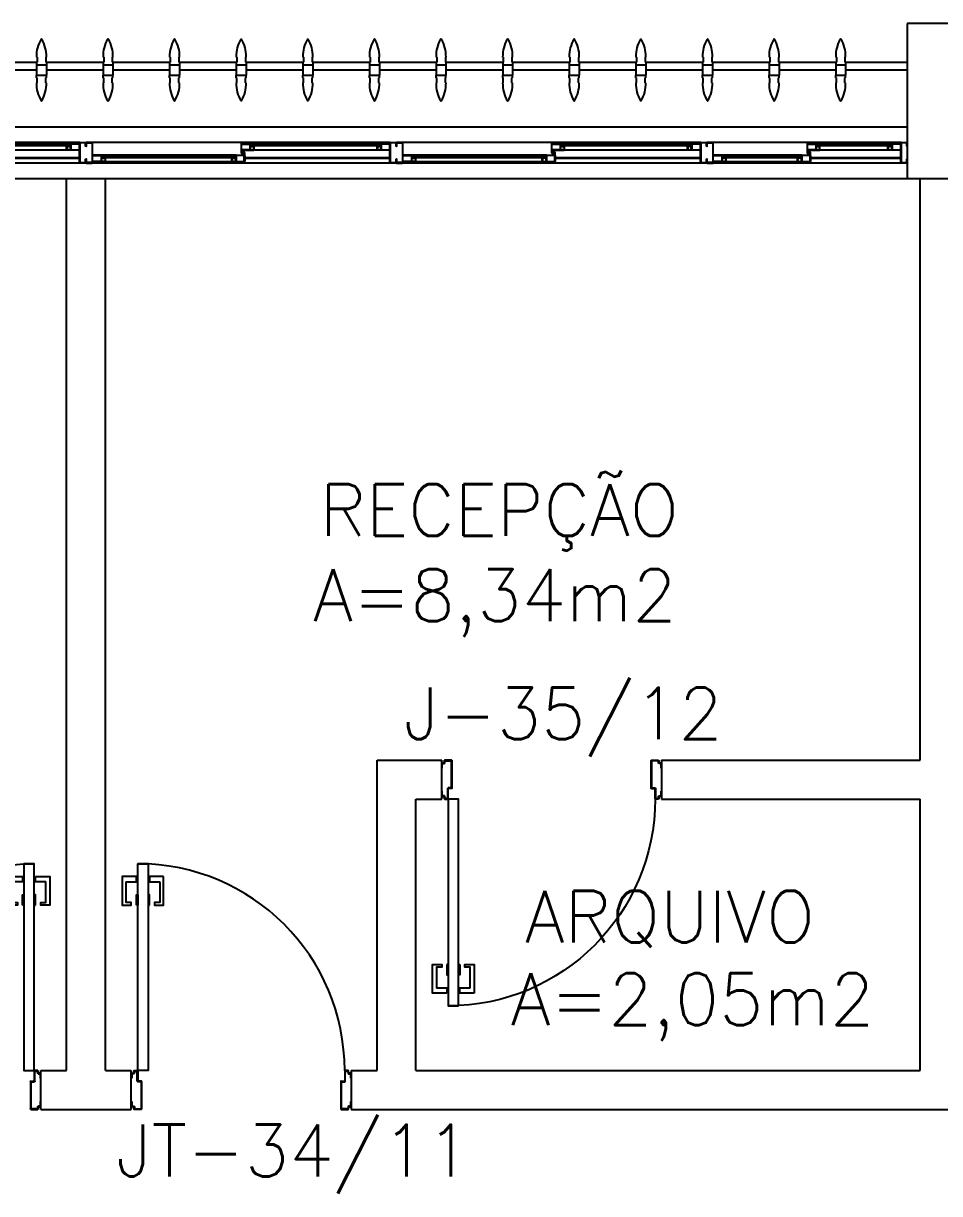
# Model space of a CAD drawing. Header units: millimetres. Extents: x 2128 to 2646, y 1972 to 2207.
# Drawn here: x 2343.194 to 2346.736, y 2139.039 to 2143.565 of the extents above; entities that cross this region are included whole.
import ezdxf

# ---------------------------------------------------------------- set-up
doc = ezdxf.new("R2010")
doc.units = ezdxf.units.MM
for name, color, linetype in [('AR-ALV', 2, 'Continuous'), ('AR-BRISES', 1, 'Continuous'), ('AR-ESQ', 1, 'Continuous'), ('AR-ESTC', 3, 'Continuous'), ('AR-PEITORIL', 1, 'Continuous'), ('AR-PORTA', 1, 'Continuous'), ('AR-TXTCONG', 2, 'Continuous'), ('BR-PAINEL', 1, 'Continuous'), ('BR-SUPORTE', 1, 'Continuous'), ('DT-ESQ-BAGUETE-C', 1, 'Continuous'), ('DT-ESQ-BAGUETE-V', 1, 'Continuous'), ('DT-ESQ-CHAPA DOBRADA-V', 1, 'Continuous'), ('DT-ESQ-PERFIL CADEIRA-C', 2, 'Continuous'), ('DT-ESQ-PERFIL CADEIRA-V', 2, 'Continuous'), ('DT-ESQ-PERFIL U SIMPLES-C', 2, 'Continuous'), ('DT-ESQ-PERFIL U-C', 2, 'Continuous'), ('DT-ESQ-PERFIL U-V', 1, 'Continuous'), ('DT-ESQ-VIDRO-C', 2, 'Continuous'), ('DT-TXTMOD', 1, 'Continuous'), ('ENDEREÇO', 2, 'Continuous'), ('maçaneta', 1, 'Continuous'), ('mov', 1, 'Continuous'), ('PM-PERFIL U-C', 2, 'Continuous'), ('pm1', 2, 'Continuous'), ('TEXTO', 2, 'Continuous'), ('Área', 2, 'Continuous')]:
    doc.layers.add(name, color=color, linetype=linetype)
doc.styles.add('S10', font='simplex.shx', dxfattribs={"height": 0.1})
doc.styles.add('S16', font='simplex.shx', dxfattribs={"width": 1.1, "height": 0.16})
doc.styles.add('UNB-100', font='simplex.shx', dxfattribs={"height": 0.2})
doc.styles.add('UNB1-100', font='simplex.shx', dxfattribs={"height": 0.2})

# ---------------------------------------------------------------- blocks, each defined once
blk = doc.blocks.new('EF40-P')
at = {"layer": 'DT-ESQ-BAGUETE-C', "ltscale": 0.1}
for points in [[(0.4225, -0.08), (0.409, -0.08), (0.409, -0.0785), (0.422, -0.0785, 0.414214), (0.4225, -0.078), (0.4225, -0.067, 0.414214), (0.422, -0.0665), (0.409, -0.0665), (0.409, -0.065), (0.4225, -0.065, -0.414214), (0.424, -0.0665), (0.424, -0.0785, -0.414214)], [(0.7015, -0.08), (0.715, -0.08), (0.715, -0.0785), (0.702, -0.0785, -0.414214), (0.7015, -0.078), (0.7015, -0.067, -0.414214), (0.702, -0.0665), (0.715, -0.0665), (0.715, -0.065), (0.7015, -0.065, 0.414214), (0.7, -0.0665), (0.7, -0.0785, 0.414214)], [(1.41, -0.08), (1.3965, -0.08), (1.3965, -0.0785), (1.4095, -0.0785, 0.414214), (1.41, -0.078), (1.41, -0.067, 0.414214), (1.4095, -0.0665), (1.3965, -0.0665), (1.3965, -0.065), (1.41, -0.065, -0.414214), (1.4115, -0.0665), (1.4115, -0.0785, -0.414214)], [(1.9015, -0.08), (1.915, -0.08), (1.915, -0.0785), (1.902, -0.0785, -0.414214), (1.9015, -0.078), (1.9015, -0.067, -0.414214), (1.902, -0.0665), (1.915, -0.0665), (1.915, -0.065), (1.9015, -0.065, 0.414214), (1.9, -0.0665), (1.9, -0.0785, 0.414214)], [(2.61, -0.08), (2.5965, -0.08), (2.5965, -0.0785), (2.6095, -0.0785, 0.414214), (2.61, -0.078), (2.61, -0.067, 0.414214), (2.6095, -0.0665), (2.5965, -0.0665), (2.5965, -0.065), (2.61, -0.065, -0.414214), (2.6115, -0.0665), (2.6115, -0.0785, -0.414214)], [(3.1015, -0.08), (3.115, -0.08), (3.115, -0.0785), (3.102, -0.0785, -0.414214), (3.1015, -0.078), (3.1015, -0.067, -0.414214), (3.102, -0.0665), (3.115, -0.0665), (3.115, -0.065), (3.1015, -0.065, 0.414214), (3.1, -0.0665), (3.1, -0.0785, 0.414214)], [(0.0735, -0.125), (0.06, -0.125), (0.06, -0.1235), (0.073, -0.1235, 0.414214), (0.0735, -0.123), (0.0735, -0.112, 0.414214), (0.073, -0.1115), (0.06, -0.1115), (0.06, -0.11), (0.0735, -0.11, -0.414214), (0.075, -0.1115), (0.075, -0.1235, -0.414214)], [(0.339, -0.125), (0.3525, -0.125), (0.3525, -0.1235), (0.3395, -0.1235, -0.414214), (0.339, -0.123), (0.339, -0.112, -0.414214), (0.3395, -0.1115), (0.3525, -0.1115), (0.3525, -0.11), (0.339, -0.11, 0.414214), (0.3375, -0.1115), (0.3375, -0.1235, 0.414214)], [(0.8485, -0.125), (0.835, -0.125), (0.835, -0.1235), (0.848, -0.1235, 0.414214), (0.8485, -0.123), (0.8485, -0.112, 0.414214), (0.848, -0.1115), (0.835, -0.1115), (0.835, -0.11), (0.8485, -0.11, -0.414214), (0.85, -0.1115), (0.85, -0.1235, -0.414214)], [(1.3265, -0.125), (1.34, -0.125), (1.34, -0.1235), (1.327, -0.1235, -0.414214), (1.3265, -0.123), (1.3265, -0.112, -0.414214), (1.327, -0.1115), (1.34, -0.1115), (1.34, -0.11), (1.3265, -0.11, 0.414214), (1.325, -0.1115), (1.325, -0.1235, 0.414214)], [(2.0485, -0.125), (2.035, -0.125), (2.035, -0.1235), (2.048, -0.1235, 0.414214), (2.0485, -0.123), (2.0485, -0.112, 0.414214), (2.048, -0.1115), (2.035, -0.1115), (2.035, -0.11), (2.0485, -0.11, -0.414214), (2.05, -0.1115), (2.05, -0.1235, -0.414214)], [(2.5265, -0.125), (2.54, -0.125), (2.54, -0.1235), (2.527, -0.1235, -0.414214), (2.5265, -0.123), (2.5265, -0.112, -0.414214), (2.527, -0.1115), (2.54, -0.1115), (2.54, -0.11), (2.5265, -0.11, 0.414214), (2.525, -0.1115), (2.525, -0.1235, 0.414214)], [(3.2485, -0.125), (3.235, -0.125), (3.235, -0.1235), (3.248, -0.1235, 0.414214), (3.2485, -0.123), (3.2485, -0.112, 0.414214), (3.248, -0.1115), (3.235, -0.1115), (3.235, -0.11), (3.2485, -0.11, -0.414214), (3.25, -0.1115), (3.25, -0.1235, -0.414214)]]:
    blk.add_lwpolyline(points, format="xyb", close=True, dxfattribs=at)
at = {"layer": 'DT-ESQ-BAGUETE-V', "ltscale": 0.1}
for p, q in [((0.4225, -0.065), (0.7015, -0.065)), ((1.41, -0.065), (1.9015, -0.065)), ((2.61, -0.065), (3.1015, -0.065)), ((0.0735, -0.11), (0.339, -0.11)), ((0.8485, -0.11), (1.3265, -0.11)), ((2.0485, -0.11), (2.5265, -0.11)), ((3.2485, -0.11), (3.7265, -0.11))]:
    blk.add_line(p, q, dxfattribs=at)
at = {"layer": 'DT-ESQ-CHAPA DOBRADA-V', "ltscale": 0.1}
for p, q in [((0.025, -0.077), (0.374, -0.077)), ((0.025, -0.08), (0.374, -0.08)), ((0.8, -0.077), (1.3615, -0.077)), ((0.8, -0.08), (1.3615, -0.08)), ((2, -0.077), (2.5615, -0.077)), ((2, -0.08), (2.5615, -0.08)), ((3.2, -0.077), (3.7615, -0.077)), ((3.2, -0.08), (3.7615, -0.08))]:
    blk.add_line(p, q, dxfattribs=at)
at = {"layer": 'DT-ESQ-PERFIL CADEIRA-C', "ltscale": 0.1}
for p, q in [((0.376, -0.0885), (0.4225, -0.0885)), ((0.75, -0.0885), (0.7015, -0.0885)), ((1.3635, -0.0885), (1.41, -0.0885)), ((1.95, -0.0885), (1.9015, -0.0885)), ((2.5635, -0.0885), (2.61, -0.0885)), ((3.15, -0.0885), (3.1015, -0.0885)), ((0.025, -0.1335), (0.0735, -0.1335)), ((0.3855, -0.1335), (0.339, -0.1335)), ((0.8, -0.1335), (0.8485, -0.1335)), ((1.373, -0.1335), (1.3265, -0.1335)), ((2, -0.1335), (2.0485, -0.1335)), ((2.573, -0.1335), (2.5265, -0.1335)), ((3.2, -0.1335), (3.2485, -0.1335))]:
    blk.add_line(p, q, dxfattribs=at)
for points in [[(0.4225, -0.087, -1), (0.4225, -0.09), (0.376, -0.09, -0.414214), (0.374, -0.088), (0.374, -0.067, -0.414214), (0.376, -0.065), (0.4075, -0.065, -0.414214), (0.409, -0.0665), (0.409, -0.087)], [(0.409, -0.0885, -0.198913), (0.4079, -0.0881, -0.198913), (0.4075, -0.087), (0.4075, -0.067, 0.414214), (0.407, -0.0665), (0.376, -0.0665, 0.414214), (0.3755, -0.067), (0.3755, -0.088, 0.414214), (0.376, -0.0885)], [(0.7015, -0.09), (0.75, -0.09), (0.75, -0.0885), (0.715, -0.0885, 0.198912), (0.7161, -0.0881, 0.198913), (0.7165, -0.087), (0.7165, -0.067, -0.414214), (0.717, -0.0665), (0.75, -0.0665), (0.75, -0.065), (0.7165, -0.065, 0.414214), (0.715, -0.0665), (0.715, -0.0785), (0.715, -0.08), (0.715, -0.087), (0.7015, -0.087, 1)], [(1.41, -0.087, -1), (1.41, -0.09), (1.3635, -0.09, -0.414214), (1.3615, -0.088), (1.3615, -0.067, -0.414214), (1.3635, -0.065), (1.395, -0.065, -0.414214), (1.3965, -0.0665), (1.3965, -0.087)], [(1.3965, -0.0885, -0.198913), (1.3954, -0.0881, -0.198913), (1.395, -0.087), (1.395, -0.067, 0.414214), (1.3945, -0.0665), (1.3635, -0.0665, 0.414214), (1.363, -0.067), (1.363, -0.088, 0.414214), (1.3635, -0.0885)], [(1.9015, -0.09), (1.95, -0.09), (1.95, -0.0885), (1.915, -0.0885, 0.198912), (1.9161, -0.0881, 0.198913), (1.9165, -0.087), (1.9165, -0.067, -0.414214), (1.917, -0.0665), (1.95, -0.0665), (1.95, -0.065), (1.9165, -0.065, 0.414214), (1.915, -0.0665), (1.915, -0.0785), (1.915, -0.08), (1.915, -0.087), (1.9015, -0.087, 1)], [(2.61, -0.087, -1), (2.61, -0.09), (2.5635, -0.09, -0.414214), (2.5615, -0.088), (2.5615, -0.067, -0.414214), (2.5635, -0.065), (2.595, -0.065, -0.414214), (2.5965, -0.0665), (2.5965, -0.087)], [(2.5965, -0.0885, -0.198913), (2.5954, -0.0881, -0.198913), (2.595, -0.087), (2.595, -0.067, 0.414214), (2.5945, -0.0665), (2.5635, -0.0665, 0.414214), (2.563, -0.067), (2.563, -0.088, 0.414214), (2.5635, -0.0885)], [(3.1015, -0.09), (3.15, -0.09), (3.15, -0.0885), (3.115, -0.0885, 0.198912), (3.1161, -0.0881, 0.198913), (3.1165, -0.087), (3.1165, -0.067, -0.414214), (3.117, -0.0665), (3.15, -0.0665), (3.15, -0.065), (3.1165, -0.065, 0.414214), (3.115, -0.0665), (3.115, -0.0785), (3.115, -0.08), (3.115, -0.087), (3.1015, -0.087, 1)], [(0.0735, -0.135), (0.025, -0.135), (0.025, -0.1335), (0.06, -0.1335, -0.198912), (0.0589, -0.1331, -0.198913), (0.0585, -0.132), (0.0585, -0.112, 0.414214), (0.058, -0.1115), (0.025, -0.1115), (0.025, -0.11), (0.0585, -0.11, -0.414214), (0.06, -0.1115), (0.06, -0.1235), (0.06, -0.125), (0.06, -0.132), (0.0735, -0.132, -1)], [(0.339, -0.132, 1), (0.339, -0.135), (0.3855, -0.135, 0.414214), (0.3875, -0.133), (0.3875, -0.112, 0.414214), (0.3855, -0.11), (0.354, -0.11, 0.414214), (0.3525, -0.1115), (0.3525, -0.132)], [(0.3525, -0.1335, 0.198913), (0.3536, -0.1331, 0.198913), (0.354, -0.132), (0.354, -0.112, -0.414214), (0.3545, -0.1115), (0.3855, -0.1115, -0.414214), (0.386, -0.112), (0.386, -0.133, -0.414214), (0.3855, -0.1335)], [(0.8485, -0.135), (0.8, -0.135), (0.8, -0.1335), (0.835, -0.1335, -0.198912), (0.8339, -0.1331, -0.198913), (0.8335, -0.132), (0.8335, -0.112, 0.414214), (0.833, -0.1115), (0.8, -0.1115), (0.8, -0.11), (0.8335, -0.11, -0.414214), (0.835, -0.1115), (0.835, -0.1235), (0.835, -0.125), (0.835, -0.132), (0.8485, -0.132, -1)], [(1.3265, -0.132, 1), (1.3265, -0.135), (1.373, -0.135, 0.414214), (1.375, -0.133), (1.375, -0.112, 0.414214), (1.373, -0.11), (1.3415, -0.11, 0.414214), (1.34, -0.1115), (1.34, -0.132)], [(1.34, -0.1335, 0.198913), (1.3411, -0.1331, 0.198913), (1.3415, -0.132), (1.3415, -0.112, -0.414214), (1.342, -0.1115), (1.373, -0.1115, -0.414214), (1.3735, -0.112), (1.3735, -0.133, -0.414214), (1.373, -0.1335)], [(2.0485, -0.135), (2, -0.135), (2, -0.1335), (2.035, -0.1335, -0.198912), (2.0339, -0.1331, -0.198913), (2.0335, -0.132), (2.0335, -0.112, 0.414214), (2.033, -0.1115), (2, -0.1115), (2, -0.11), (2.0335, -0.11, -0.414214), (2.035, -0.1115), (2.035, -0.1235), (2.035, -0.125), (2.035, -0.132), (2.0485, -0.132, -1)], [(2.5265, -0.132, 1), (2.5265, -0.135), (2.573, -0.135, 0.414214), (2.575, -0.133), (2.575, -0.112, 0.414214), (2.573, -0.11), (2.5415, -0.11, 0.414214), (2.54, -0.1115), (2.54, -0.132)], [(2.54, -0.1335, 0.198913), (2.5411, -0.1331, 0.198913), (2.5415, -0.132), (2.5415, -0.112, -0.414214), (2.542, -0.1115), (2.573, -0.1115, -0.414214), (2.5735, -0.112), (2.5735, -0.133, -0.414214), (2.573, -0.1335)], [(3.2485, -0.135), (3.2, -0.135), (3.2, -0.1335), (3.235, -0.1335, -0.198912), (3.2339, -0.1331, -0.198913), (3.2335, -0.132), (3.2335, -0.112, 0.414214), (3.233, -0.1115), (3.2, -0.1115), (3.2, -0.11), (3.2335, -0.11, -0.414214), (3.235, -0.1115), (3.235, -0.1235), (3.235, -0.125), (3.235, -0.132), (3.2485, -0.132, -1)]]:
    blk.add_lwpolyline(points, format="xyb", close=True, dxfattribs=at)
at = {"layer": 'DT-ESQ-PERFIL CADEIRA-V', "ltscale": 0.1}
for p, q in [((0.4075, -0.09), (0.7015, -0.09)), ((1.395, -0.09), (1.9015, -0.09)), ((2.595, -0.09), (3.1015, -0.09)), ((0.0735, -0.135), (0.339, -0.135)), ((0.8485, -0.135), (1.3265, -0.135)), ((2.0485, -0.135), (2.5265, -0.135)), ((3.2485, -0.135), (3.7265, -0.135))]:
    blk.add_line(p, q, dxfattribs=at)
at = {"layer": 'DT-ESQ-PERFIL U SIMPLES-C', "ltscale": 0.1}
for points in [[(0.376, -0.102), (0.384, -0.102), (0.384, -0.1005), (0.376, -0.1005, -0.414214), (0.3755, -0.1), (0.3755, -0.092, -0.414214), (0.376, -0.0915), (0.384, -0.0915), (0.384, -0.09), (0.376, -0.09, 0.414214), (0.374, -0.092), (0.374, -0.1, 0.414214)], [(1.3635, -0.102), (1.3715, -0.102), (1.3715, -0.1005), (1.3635, -0.1005, -0.414214), (1.363, -0.1), (1.363, -0.092, -0.414214), (1.3635, -0.0915), (1.3715, -0.0915), (1.3715, -0.09), (1.3635, -0.09, 0.414214), (1.3615, -0.092), (1.3615, -0.1, 0.414214)], [(2.5635, -0.102), (2.5715, -0.102), (2.5715, -0.1005), (2.5635, -0.1005, -0.414214), (2.563, -0.1), (2.563, -0.092, -0.414214), (2.5635, -0.0915), (2.5715, -0.0915), (2.5715, -0.09), (2.5635, -0.09, 0.414214), (2.5615, -0.092), (2.5615, -0.1, 0.414214)], [(0.3855, -0.098), (0.3775, -0.098), (0.3775, -0.0995), (0.3855, -0.0995, -0.414214), (0.386, -0.1), (0.386, -0.108, -0.414214), (0.3855, -0.1085), (0.3775, -0.1085), (0.3775, -0.11), (0.3855, -0.11, 0.414214), (0.3875, -0.108), (0.3875, -0.1, 0.414214)], [(1.373, -0.098), (1.365, -0.098), (1.365, -0.0995), (1.373, -0.0995, -0.414214), (1.3735, -0.1), (1.3735, -0.108, -0.414214), (1.373, -0.1085), (1.365, -0.1085), (1.365, -0.11), (1.373, -0.11, 0.414214), (1.375, -0.108), (1.375, -0.1, 0.414214)], [(2.573, -0.098), (2.565, -0.098), (2.565, -0.0995), (2.573, -0.0995, -0.414214), (2.5735, -0.1), (2.5735, -0.108, -0.414214), (2.573, -0.1085), (2.565, -0.1085), (2.565, -0.11), (2.573, -0.11, 0.414214), (2.575, -0.108), (2.575, -0.1, 0.414214)]]:
    blk.add_lwpolyline(points, format="xyb", close=True, dxfattribs=at)
at = {"layer": 'DT-ESQ-PERFIL U-C', "ltscale": 0.1}
for points in [[(0, -0.0615, -0.414214), (0.0015, -0.06), (0.0235, -0.06, -0.414214), (0.025, -0.0615), (0.025, -0.1385, -0.414214), (0.0235, -0.14), (0.0015, -0.14, -0.414214), (0, -0.1385), (0, -0.125), (0.0015, -0.125), (0.0015, -0.138, 0.414214), (0.002, -0.1385), (0.023, -0.1385, 0.414214), (0.0235, -0.138), (0.0235, -0.062, 0.414214), (0.023, -0.0615), (0.002, -0.0615, 0.414214), (0.0015, -0.062), (0.0015, -0.075), (0, -0.075)], [(0.775, -0.0615, 0.414214), (0.7735, -0.06), (0.7515, -0.06, 0.414214), (0.75, -0.0615), (0.75, -0.1385, 0.414214), (0.7515, -0.14), (0.7735, -0.14, 0.414214), (0.775, -0.1385), (0.775, -0.125), (0.7735, -0.125), (0.7735, -0.138, -0.414214), (0.773, -0.1385), (0.752, -0.1385, -0.414214), (0.7515, -0.138), (0.7515, -0.062, -0.414214), (0.752, -0.0615), (0.773, -0.0615, -0.414214), (0.7735, -0.062), (0.7735, -0.075), (0.775, -0.075)], [(0.775, -0.0615, -0.414214), (0.7765, -0.06), (0.7985, -0.06, -0.414214), (0.8, -0.0615), (0.8, -0.1385, -0.414214), (0.7985, -0.14), (0.7765, -0.14, -0.414214), (0.775, -0.1385), (0.775, -0.125), (0.7765, -0.125), (0.7765, -0.138, 0.414214), (0.777, -0.1385), (0.798, -0.1385, 0.414214), (0.7985, -0.138), (0.7985, -0.062, 0.414214), (0.798, -0.0615), (0.777, -0.0615, 0.414214), (0.7765, -0.062), (0.7765, -0.075), (0.775, -0.075)], [(1.975, -0.0615, 0.414214), (1.9735, -0.06), (1.9515, -0.06, 0.414214), (1.95, -0.0615), (1.95, -0.1385, 0.414214), (1.9515, -0.14), (1.9735, -0.14, 0.414214), (1.975, -0.1385), (1.975, -0.125), (1.9735, -0.125), (1.9735, -0.138, -0.414214), (1.973, -0.1385), (1.952, -0.1385, -0.414214), (1.9515, -0.138), (1.9515, -0.062, -0.414214), (1.952, -0.0615), (1.973, -0.0615, -0.414214), (1.9735, -0.062), (1.9735, -0.075), (1.975, -0.075)], [(1.975, -0.0615, -0.414214), (1.9765, -0.06), (1.9985, -0.06, -0.414214), (2, -0.0615), (2, -0.1385, -0.414214), (1.9985, -0.14), (1.9765, -0.14, -0.414214), (1.975, -0.1385), (1.975, -0.125), (1.9765, -0.125), (1.9765, -0.138, 0.414214), (1.977, -0.1385), (1.998, -0.1385, 0.414214), (1.9985, -0.138), (1.9985, -0.062, 0.414214), (1.998, -0.0615), (1.977, -0.0615, 0.414214), (1.9765, -0.062), (1.9765, -0.075), (1.975, -0.075)], [(3.175, -0.0615, 0.414214), (3.1735, -0.06), (3.1515, -0.06, 0.414214), (3.15, -0.0615), (3.15, -0.1385, 0.414214), (3.1515, -0.14), (3.1735, -0.14, 0.414214), (3.175, -0.1385), (3.175, -0.125), (3.1735, -0.125), (3.1735, -0.138, -0.414214), (3.173, -0.1385), (3.152, -0.1385, -0.414214), (3.1515, -0.138), (3.1515, -0.062, -0.414214), (3.152, -0.0615), (3.173, -0.0615, -0.414214), (3.1735, -0.062), (3.1735, -0.075), (3.175, -0.075)], [(3.175, -0.0615, -0.414214), (3.1765, -0.06), (3.1985, -0.06, -0.414214), (3.2, -0.0615), (3.2, -0.1385, -0.414214), (3.1985, -0.14), (3.1765, -0.14, -0.414214), (3.175, -0.1385), (3.175, -0.125), (3.1765, -0.125), (3.1765, -0.138, 0.414214), (3.177, -0.1385), (3.198, -0.1385, 0.414214), (3.1985, -0.138), (3.1985, -0.062, 0.414214), (3.198, -0.0615), (3.177, -0.0615, 0.414214), (3.1765, -0.062), (3.1765, -0.075), (3.175, -0.075)]]:
    blk.add_lwpolyline(points, format="xyb", close=True, dxfattribs=at)
at = {"layer": 'DT-ESQ-PERFIL U-V', "ltscale": 0.1}
for p, q in [((0.0235, -0.06), (0.7515, -0.06)), ((0.7985, -0.06), (1.9515, -0.06)), ((1.9985, -0.06), (3.1515, -0.06)), ((3.1985, -0.06), (4.3515, -0.06)), ((0.0235, -0.14), (0.7515, -0.14)), ((0.7985, -0.14), (1.9515, -0.14)), ((1.9985, -0.14), (3.1515, -0.14)), ((3.1985, -0.14), (4.3515, -0.14))]:
    blk.add_line(p, q, dxfattribs=at)
at = {"layer": 'DT-ESQ-VIDRO-C', "ltscale": 0.1}
for points in [[(0.7125, -0.085), (0.7125, -0.082), (0.4115, -0.082), (0.4115, -0.085)], [(1.9125, -0.085), (1.9125, -0.082), (1.399, -0.082), (1.399, -0.085)], [(3.1125, -0.085), (3.1125, -0.082), (2.599, -0.082), (2.599, -0.085)], [(0.063, -0.13), (0.063, -0.127), (0.3495, -0.127), (0.3495, -0.13)], [(0.838, -0.13), (0.838, -0.127), (1.337, -0.127), (1.337, -0.13)], [(2.038, -0.13), (2.038, -0.127), (2.537, -0.127), (2.537, -0.13)], [(3.238, -0.13), (3.238, -0.127), (3.737, -0.127), (3.737, -0.13)]]:
    blk.add_lwpolyline(points, close=True, dxfattribs=at)
at = {"layer": 'DT-TXTMOD', "ltscale": 0.1, "style": 'S10', "flags": 3}
for tag, p in [('M01', (0.025, -0.28)), ('M02', (0.3253, -0.28)), ('M03', (0.627, -0.28)), ('M04', (0.9288, -0.28)), ('M05', (1.2306, -0.28)), ('M06', (1.5323, -0.28)), ('M07', (1.8341, -0.28)), ('M08', (2.1359, -0.28)), ('M09', (2.4376, -0.28)), ('M10', (2.7394, -0.28)), ('M11', (3.0412, -0.28)), ('M12', (3.3429, -0.28)), ('M13', (3.6447, -0.28)), ('M14', (3.9464, -0.28)), ('M15', (4.2482, -0.28)), ('M16', (4.55, -0.28)), ('M17', (4.8517, -0.28))]:
    blk.add_attdef(tag, p, '', height=0.1, dxfattribs=at)
blk = doc.blocks.new('BR-MODULO8')
at = {"layer": 'BR-PAINEL'}
for p, q in [((-3.3667, 0.27), (-3.3642, 0.27)), ((-3.3667, 0.25), (-3.3667, 0.24)), ((-3.3667, 0.25), (-3.3642, 0.25)), ((-3.3667, 0.24), (-3.3283, 0.24)), ((-3.3667, 0.24), (-3.3667, 0.2)), ((-3.3642, 0.27), (-3.3642, 0.25)), ((-3.3308, 0.27), (-3.3308, 0.25)), ((-3.3283, 0.27), (-3.3308, 0.27)), ((-3.3283, 0.25), (-3.3308, 0.25)), ((-3.3283, 0.25), (-3.3283, 0.24)), ((-3.3283, 0.24), (-3.3283, 0.2)), ((-3.1092, 0.27), (-3.1067, 0.27)), ((-3.1092, 0.25), (-3.1092, 0.24)), ((-3.1092, 0.25), (-3.1067, 0.25)), ((-3.1092, 0.24), (-3.0708, 0.24)), ((-3.1092, 0.24), (-3.1092, 0.2)), ((-3.1067, 0.27), (-3.1067, 0.25)), ((-3.0733, 0.27), (-3.0733, 0.25)), ((-3.0708, 0.27), (-3.0733, 0.27)), ((-3.0708, 0.25), (-3.0733, 0.25)), ((-3.0708, 0.25), (-3.0708, 0.24)), ((-3.0708, 0.24), (-3.0708, 0.2)), ((-2.8517, 0.27), (-2.8492, 0.27)), ((-2.8517, 0.25), (-2.8517, 0.24)), ((-2.8517, 0.25), (-2.8492, 0.25)), ((-2.8517, 0.24), (-2.8133, 0.24)), ((-2.8517, 0.24), (-2.8517, 0.2)), ((-2.8492, 0.27), (-2.8492, 0.25)), ((-2.8158, 0.27), (-2.8158, 0.25)), ((-2.8133, 0.27), (-2.8158, 0.27)), ((-2.8133, 0.25), (-2.8158, 0.25)), ((-2.8133, 0.25), (-2.8133, 0.24)), ((-2.8133, 0.24), (-2.8133, 0.2)), ((-2.5942, 0.27), (-2.5917, 0.27)), ((-2.5942, 0.25), (-2.5942, 0.24)), ((-2.5942, 0.25), (-2.5917, 0.25)), ((-2.5942, 0.24), (-2.5558, 0.24)), ((-2.5942, 0.24), (-2.5942, 0.2)), ((-2.5917, 0.27), (-2.5917, 0.25)), ((-2.5583, 0.27), (-2.5583, 0.25)), ((-2.5558, 0.27), (-2.5583, 0.27)), ((-2.5558, 0.25), (-2.5583, 0.25)), ((-2.5558, 0.25), (-2.5558, 0.24)), ((-2.5558, 0.24), (-2.5558, 0.2)), ((-2.3367, 0.27), (-2.3342, 0.27)), ((-2.3367, 0.25), (-2.3367, 0.24)), ((-2.3367, 0.25), (-2.3342, 0.25)), ((-2.3367, 0.24), (-2.2983, 0.24)), ((-2.3367, 0.24), (-2.3367, 0.2)), ((-2.3342, 0.27), (-2.3342, 0.25)), ((-2.3008, 0.27), (-2.3008, 0.25)), ((-2.2983, 0.27), (-2.3008, 0.27)), ((-2.2983, 0.25), (-2.3008, 0.25)), ((-2.2983, 0.25), (-2.2983, 0.24)), ((-2.2983, 0.24), (-2.2983, 0.2)), ((-2.0792, 0.27), (-2.0767, 0.27)), ((-2.0792, 0.25), (-2.0792, 0.24)), ((-2.0792, 0.25), (-2.0767, 0.25)), ((-2.0792, 0.24), (-2.0408, 0.24)), ((-2.0792, 0.24), (-2.0792, 0.2)), ((-2.0767, 0.27), (-2.0767, 0.25)), ((-2.0433, 0.27), (-2.0433, 0.25)), ((-2.0408, 0.27), (-2.0433, 0.27)), ((-2.0408, 0.25), (-2.0433, 0.25)), ((-2.0408, 0.25), (-2.0408, 0.24)), ((-2.0408, 0.24), (-2.0408, 0.2)), ((-1.8217, 0.27), (-1.8192, 0.27)), ((-1.8217, 0.25), (-1.8217, 0.24)), ((-1.8217, 0.25), (-1.8192, 0.25)), ((-1.8217, 0.24), (-1.7833, 0.24)), ((-1.8217, 0.24), (-1.8217, 0.2)), ((-1.8192, 0.27), (-1.8192, 0.25)), ((-1.7858, 0.27), (-1.7858, 0.25)), ((-1.7833, 0.27), (-1.7858, 0.27)), ((-1.7833, 0.25), (-1.7858, 0.25)), ((-1.7833, 0.25), (-1.7833, 0.24)), ((-1.7833, 0.24), (-1.7833, 0.2)), ((-1.5642, 0.27), (-1.5617, 0.27)), ((-1.5642, 0.25), (-1.5642, 0.24)), ((-1.5642, 0.25), (-1.5617, 0.25)), ((-1.5642, 0.24), (-1.5258, 0.24)), ((-1.5642, 0.24), (-1.5642, 0.2)), ((-1.5617, 0.27), (-1.5617, 0.25)), ((-1.5283, 0.27), (-1.5283, 0.25)), ((-1.5258, 0.27), (-1.5283, 0.27)), ((-1.5258, 0.25), (-1.5283, 0.25)), ((-1.5258, 0.25), (-1.5258, 0.24)), ((-1.5258, 0.24), (-1.5258, 0.2)), ((-1.3067, 0.27), (-1.3042, 0.27)), ((-1.3067, 0.25), (-1.3067, 0.24)), ((-1.3067, 0.25), (-1.3042, 0.25)), ((-1.3067, 0.24), (-1.2683, 0.24)), ((-1.3067, 0.24), (-1.3067, 0.2)), ((-1.3042, 0.27), (-1.3042, 0.25)), ((-1.2708, 0.27), (-1.2708, 0.25)), ((-1.2683, 0.27), (-1.2708, 0.27)), ((-1.2683, 0.25), (-1.2708, 0.25)), ((-1.2683, 0.25), (-1.2683, 0.24)), ((-1.2683, 0.24), (-1.2683, 0.2)), ((-1.0492, 0.27), (-1.0467, 0.27)), ((-1.0492, 0.25), (-1.0492, 0.24)), ((-1.0492, 0.25), (-1.0467, 0.25)), ((-1.0492, 0.24), (-1.0108, 0.24)), ((-1.0492, 0.24), (-1.0492, 0.2)), ((-1.0467, 0.27), (-1.0467, 0.25)), ((-1.0133, 0.27), (-1.0133, 0.25)), ((-1.0108, 0.27), (-1.0133, 0.27)), ((-1.0108, 0.25), (-1.0133, 0.25)), ((-1.0108, 0.25), (-1.0108, 0.24)), ((-1.0108, 0.24), (-1.0108, 0.2)), ((-0.7917, 0.27), (-0.7892, 0.27)), ((-0.7917, 0.25), (-0.7917, 0.24)), ((-0.7917, 0.25), (-0.7892, 0.25)), ((-0.7917, 0.24), (-0.7533, 0.24)), ((-0.7917, 0.24), (-0.7917, 0.2)), ((-0.7892, 0.27), (-0.7892, 0.25)), ((-0.7558, 0.27), (-0.7558, 0.25)), ((-0.7533, 0.27), (-0.7558, 0.27)), ((-0.7533, 0.25), (-0.7558, 0.25)), ((-0.7533, 0.25), (-0.7533, 0.24)), ((-0.7533, 0.24), (-0.7533, 0.2)), ((-0.5342, 0.27), (-0.5317, 0.27)), ((-0.5342, 0.25), (-0.5317, 0.25)), ((-0.5342, 0.25), (-0.5342, 0.24)), ((-0.5342, 0.24), (-0.5342, 0.2)), ((-0.5342, 0.24), (-0.4958, 0.24)), ((-0.5317, 0.27), (-0.5317, 0.25)), ((-0.4958, 0.27), (-0.4983, 0.27)), ((-0.4983, 0.27), (-0.4983, 0.25)), ((-0.4958, 0.25), (-0.4983, 0.25)), ((-0.4958, 0.25), (-0.4958, 0.24)), ((-0.4958, 0.24), (-0.4958, 0.2)), ((-0.2767, 0.27), (-0.2742, 0.27)), ((-0.2767, 0.25), (-0.2767, 0.24)), ((-0.2767, 0.25), (-0.2742, 0.25)), ((-0.2767, 0.24), (-0.2383, 0.24)), ((-0.2767, 0.24), (-0.2767, 0.2)), ((-0.2742, 0.27), (-0.2742, 0.25)), ((-0.2408, 0.27), (-0.2408, 0.25)), ((-0.2383, 0.27), (-0.2408, 0.27)), ((-0.2383, 0.25), (-0.2408, 0.25)), ((-0.2383, 0.25), (-0.2383, 0.24)), ((-0.2383, 0.24), (-0.2383, 0.2)), ((-3.3667, 0.2), (-3.3283, 0.2)), ((-3.3667, 0.19), (-3.3667, 0.2)), ((-3.3667, 0.19), (-3.3642, 0.19)), ((-3.3642, 0.17), (-3.3642, 0.19)), ((-3.3283, 0.19), (-3.3308, 0.19)), ((-3.3308, 0.17), (-3.3308, 0.19)), ((-3.3283, 0.19), (-3.3283, 0.2)), ((-3.1092, 0.2), (-3.0708, 0.2)), ((-3.1092, 0.19), (-3.1092, 0.2)), ((-3.1092, 0.19), (-3.1067, 0.19)), ((-3.1067, 0.17), (-3.1067, 0.19)), ((-3.0708, 0.19), (-3.0733, 0.19)), ((-3.0733, 0.17), (-3.0733, 0.19)), ((-3.0708, 0.19), (-3.0708, 0.2)), ((-2.8517, 0.2), (-2.8133, 0.2)), ((-2.8517, 0.19), (-2.8517, 0.2)), ((-2.8517, 0.19), (-2.8492, 0.19)), ((-2.8492, 0.17), (-2.8492, 0.19)), ((-2.8133, 0.19), (-2.8158, 0.19)), ((-2.8158, 0.17), (-2.8158, 0.19)), ((-2.8133, 0.19), (-2.8133, 0.2)), ((-2.5942, 0.2), (-2.5558, 0.2)), ((-2.5942, 0.19), (-2.5942, 0.2)), ((-2.5942, 0.19), (-2.5917, 0.19)), ((-2.5917, 0.17), (-2.5917, 0.19)), ((-2.5558, 0.19), (-2.5583, 0.19)), ((-2.5583, 0.17), (-2.5583, 0.19)), ((-2.5558, 0.19), (-2.5558, 0.2)), ((-2.3367, 0.2), (-2.2983, 0.2)), ((-2.3367, 0.19), (-2.3367, 0.2)), ((-2.3367, 0.19), (-2.3342, 0.19)), ((-2.3342, 0.17), (-2.3342, 0.19)), ((-2.2983, 0.19), (-2.3008, 0.19)), ((-2.3008, 0.17), (-2.3008, 0.19)), ((-2.2983, 0.19), (-2.2983, 0.2)), ((-2.0792, 0.2), (-2.0408, 0.2)), ((-2.0792, 0.19), (-2.0792, 0.2)), ((-2.0792, 0.19), (-2.0767, 0.19)), ((-2.0767, 0.17), (-2.0767, 0.19)), ((-2.0408, 0.19), (-2.0433, 0.19)), ((-2.0433, 0.17), (-2.0433, 0.19)), ((-2.0408, 0.19), (-2.0408, 0.2)), ((-1.8217, 0.2), (-1.7833, 0.2)), ((-1.8217, 0.19), (-1.8217, 0.2)), ((-1.8217, 0.19), (-1.8192, 0.19)), ((-1.8192, 0.17), (-1.8192, 0.19)), ((-1.7833, 0.19), (-1.7858, 0.19)), ((-1.7858, 0.17), (-1.7858, 0.19)), ((-1.7833, 0.19), (-1.7833, 0.2)), ((-1.5642, 0.2), (-1.5258, 0.2)), ((-1.5642, 0.19), (-1.5642, 0.2)), ((-1.5642, 0.19), (-1.5617, 0.19)), ((-1.5617, 0.17), (-1.5617, 0.19)), ((-1.5258, 0.19), (-1.5283, 0.19)), ((-1.5283, 0.17), (-1.5283, 0.19)), ((-1.5258, 0.19), (-1.5258, 0.2)), ((-1.3067, 0.2), (-1.2683, 0.2)), ((-1.3067, 0.19), (-1.3067, 0.2)), ((-1.3067, 0.19), (-1.3042, 0.19)), ((-1.3042, 0.17), (-1.3042, 0.19)), ((-1.2683, 0.19), (-1.2708, 0.19)), ((-1.2708, 0.17), (-1.2708, 0.19)), ((-1.2683, 0.19), (-1.2683, 0.2)), ((-1.0492, 0.2), (-1.0108, 0.2)), ((-1.0492, 0.19), (-1.0492, 0.2)), ((-1.0492, 0.19), (-1.0467, 0.19)), ((-1.0467, 0.17), (-1.0467, 0.19)), ((-1.0108, 0.19), (-1.0133, 0.19)), ((-1.0133, 0.17), (-1.0133, 0.19)), ((-1.0108, 0.19), (-1.0108, 0.2)), ((-0.7917, 0.2), (-0.7533, 0.2)), ((-0.7917, 0.19), (-0.7917, 0.2)), ((-0.7917, 0.19), (-0.7892, 0.19)), ((-0.7892, 0.17), (-0.7892, 0.19)), ((-0.7533, 0.19), (-0.7558, 0.19)), ((-0.7558, 0.17), (-0.7558, 0.19)), ((-0.7533, 0.19), (-0.7533, 0.2)), ((-0.5342, 0.19), (-0.5342, 0.2)), ((-0.5342, 0.2), (-0.4958, 0.2)), ((-0.5342, 0.19), (-0.5317, 0.19)), ((-0.5317, 0.17), (-0.5317, 0.19)), ((-0.4983, 0.17), (-0.4983, 0.19)), ((-0.4958, 0.19), (-0.4983, 0.19)), ((-0.4958, 0.19), (-0.4958, 0.2)), ((-0.2767, 0.2), (-0.2383, 0.2)), ((-0.2767, 0.19), (-0.2767, 0.2)), ((-0.2767, 0.19), (-0.2742, 0.19)), ((-0.2742, 0.17), (-0.2742, 0.19)), ((-0.2383, 0.19), (-0.2408, 0.19)), ((-0.2408, 0.17), (-0.2408, 0.19)), ((-0.2383, 0.19), (-0.2383, 0.2)), ((-3.3667, 0.17), (-3.3642, 0.17)), ((-3.3283, 0.17), (-3.3308, 0.17)), ((-3.1092, 0.17), (-3.1067, 0.17)), ((-3.0708, 0.17), (-3.0733, 0.17)), ((-2.8517, 0.17), (-2.8492, 0.17)), ((-2.8133, 0.17), (-2.8158, 0.17)), ((-2.5942, 0.17), (-2.5917, 0.17)), ((-2.5558, 0.17), (-2.5583, 0.17)), ((-2.3367, 0.17), (-2.3342, 0.17)), ((-2.2983, 0.17), (-2.3008, 0.17)), ((-2.0792, 0.17), (-2.0767, 0.17)), ((-2.0408, 0.17), (-2.0433, 0.17)), ((-1.8217, 0.17), (-1.8192, 0.17)), ((-1.7833, 0.17), (-1.7858, 0.17)), ((-1.5642, 0.17), (-1.5617, 0.17)), ((-1.5258, 0.17), (-1.5283, 0.17)), ((-1.3067, 0.17), (-1.3042, 0.17)), ((-1.2683, 0.17), (-1.2708, 0.17)), ((-1.0492, 0.17), (-1.0467, 0.17)), ((-1.0108, 0.17), (-1.0133, 0.17)), ((-0.7917, 0.17), (-0.7892, 0.17)), ((-0.7533, 0.17), (-0.7558, 0.17)), ((-0.5342, 0.17), (-0.5317, 0.17)), ((-0.4958, 0.17), (-0.4983, 0.17)), ((-0.2767, 0.17), (-0.2742, 0.17)), ((-0.2383, 0.17), (-0.2408, 0.17))]:
    blk.add_line(p, q, dxfattribs=at)
for centre, radius, start, end in [((-3.2417, 0.2739), 0.1251, 148.4721, 181.772), ((-3.3475, 0.3387), 0.001, 37.1012, 142.8988), ((-3.4533, 0.2739), 0.1251, 358.228, 31.5279), ((-2.9842, 0.2739), 0.1251, 148.4721, 181.772), ((-3.09, 0.3387), 0.001, 37.1012, 142.8988), ((-3.1958, 0.2739), 0.1251, 358.228, 31.5279), ((-2.7267, 0.2739), 0.1251, 148.4721, 181.772), ((-2.8325, 0.3387), 0.001, 37.1012, 142.8988), ((-2.9383, 0.2739), 0.1251, 358.228, 31.5279), ((-2.4692, 0.2739), 0.1251, 148.4721, 181.772), ((-2.575, 0.3387), 0.001, 37.1012, 142.8988), ((-2.6808, 0.2739), 0.1251, 358.228, 31.5279), ((-2.2117, 0.2739), 0.1251, 148.4721, 181.772), ((-2.3175, 0.3387), 0.001, 37.1012, 142.8988), ((-2.4233, 0.2739), 0.1251, 358.228, 31.5279), ((-1.9542, 0.2739), 0.1251, 148.4721, 181.772), ((-2.06, 0.3387), 0.001, 37.1012, 142.8988), ((-2.1658, 0.2739), 0.1251, 358.228, 31.5279), ((-1.6967, 0.2739), 0.1251, 148.4721, 181.772), ((-1.8025, 0.3387), 0.001, 37.1012, 142.8988), ((-1.9083, 0.2739), 0.1251, 358.228, 31.5279), ((-1.4392, 0.2739), 0.1251, 148.4721, 181.772), ((-1.545, 0.3387), 0.001, 37.1012, 142.8988), ((-1.6508, 0.2739), 0.1251, 358.228, 31.5279), ((-1.1817, 0.2739), 0.1251, 148.4721, 181.772), ((-1.2875, 0.3387), 0.001, 37.1012, 142.8988), ((-1.3933, 0.2739), 0.1251, 358.228, 31.5279), ((-0.9242, 0.2739), 0.1251, 148.4721, 181.772), ((-1.03, 0.3387), 0.001, 37.1012, 142.8988), ((-1.1358, 0.2739), 0.1251, 358.228, 31.5279), ((-0.6667, 0.2739), 0.1251, 148.4721, 181.772), ((-0.7725, 0.3387), 0.001, 37.1012, 142.8988), ((-0.8783, 0.2739), 0.1251, 358.228, 31.5279), ((-0.4092, 0.2739), 0.1251, 148.4721, 181.772), ((-0.515, 0.3387), 0.001, 37.1012, 142.8988), ((-0.6208, 0.2739), 0.1251, 358.228, 31.5279), ((-0.1517, 0.2739), 0.1251, 148.4721, 181.772), ((-0.2575, 0.3387), 0.001, 37.1012, 142.8988), ((-0.3633, 0.2739), 0.1251, 358.228, 31.5279), ((-3.2417, 0.1661), 0.1251, 178.228, 211.5279), ((-3.4533, 0.1661), 0.1251, 328.4721, 1.772), ((-2.9842, 0.1661), 0.1251, 178.228, 211.5279), ((-3.1958, 0.1661), 0.1251, 328.4721, 1.772), ((-2.7267, 0.1661), 0.1251, 178.228, 211.5279), ((-2.9383, 0.1661), 0.1251, 328.4721, 1.772), ((-2.4692, 0.1661), 0.1251, 178.228, 211.5279), ((-2.6808, 0.1661), 0.1251, 328.4721, 1.772), ((-2.2117, 0.1661), 0.1251, 178.228, 211.5279), ((-2.4233, 0.1661), 0.1251, 328.4721, 1.772), ((-1.9542, 0.1661), 0.1251, 178.228, 211.5279), ((-2.1658, 0.1661), 0.1251, 328.4721, 1.772), ((-1.6967, 0.1661), 0.1251, 178.228, 211.5279), ((-1.9083, 0.1661), 0.1251, 328.4721, 1.772), ((-1.4392, 0.1661), 0.1251, 178.228, 211.5279), ((-1.6508, 0.1661), 0.1251, 328.4721, 1.772), ((-1.1817, 0.1661), 0.1251, 178.228, 211.5279), ((-1.3933, 0.1661), 0.1251, 328.4721, 1.772), ((-0.9242, 0.1661), 0.1251, 178.228, 211.5279), ((-1.1358, 0.1661), 0.1251, 328.4721, 1.772), ((-0.6667, 0.1661), 0.1251, 178.228, 211.5279), ((-0.8783, 0.1661), 0.1251, 328.4721, 1.772), ((-0.4092, 0.1661), 0.1251, 178.228, 211.5279), ((-0.6208, 0.1661), 0.1251, 328.4721, 1.772), ((-0.1517, 0.1661), 0.1251, 178.228, 211.5279), ((-0.3633, 0.1661), 0.1251, 328.4721, 1.772), ((-3.3475, 0.1013), 0.001, 217.1012, 322.8988), ((-3.09, 0.1013), 0.001, 217.1012, 322.8988), ((-2.8325, 0.1013), 0.001, 217.1012, 322.8988), ((-2.575, 0.1013), 0.001, 217.1012, 322.8988), ((-2.3175, 0.1013), 0.001, 217.1012, 322.8988), ((-2.06, 0.1013), 0.001, 217.1012, 322.8988), ((-1.8025, 0.1013), 0.001, 217.1012, 322.8988), ((-1.545, 0.1013), 0.001, 217.1012, 322.8988), ((-1.2875, 0.1013), 0.001, 217.1012, 322.8988), ((-1.03, 0.1013), 0.001, 217.1012, 322.8988), ((-0.7725, 0.1013), 0.001, 217.1012, 322.8988), ((-0.515, 0.1013), 0.001, 217.1012, 322.8988), ((-0.2575, 0.1013), 0.001, 217.1012, 322.8988)]:
    blk.add_arc(centre, radius, start, end, dxfattribs=at)
at = {"layer": 'BR-SUPORTE'}
for p, q in [((-3.5858, 0.25), (-3.3642, 0.25)), ((-3.3283, 0.25), (-3.1067, 0.25)), ((-3.0708, 0.25), (-2.8492, 0.25)), ((-2.8133, 0.25), (-2.5917, 0.25)), ((-2.5558, 0.25), (-2.3342, 0.25)), ((-2.2983, 0.25), (-2.0767, 0.25)), ((-2.0408, 0.25), (-1.8192, 0.25)), ((-1.7833, 0.25), (-1.5617, 0.25)), ((-1.5258, 0.25), (-1.3042, 0.25)), ((-1.2683, 0.25), (-1.0467, 0.25)), ((-1.0108, 0.25), (-0.7892, 0.25)), ((-0.7533, 0.25), (-0.5317, 0.25)), ((-0.4958, 0.25), (-0.2742, 0.25)), ((-0.2383, 0.25), (0, 0.25)), ((-3.5858, 0.22), (-3.3667, 0.22)), ((-3.3283, 0.22), (-3.1092, 0.22)), ((-3.0708, 0.22), (-2.8517, 0.22)), ((-2.8133, 0.22), (-2.5942, 0.22)), ((-2.5558, 0.22), (-2.3367, 0.22)), ((-2.2983, 0.22), (-2.0792, 0.22)), ((-2.0408, 0.22), (-1.8217, 0.22)), ((-1.7833, 0.22), (-1.5642, 0.22)), ((-1.5258, 0.22), (-1.3067, 0.22)), ((-1.2683, 0.22), (-1.0492, 0.22)), ((-1.0108, 0.22), (-0.7917, 0.22)), ((-0.7533, 0.22), (-0.5342, 0.22)), ((-0.4958, 0.22), (-0.2767, 0.22)), ((-0.2383, 0.22), (0, 0.22))]:
    blk.add_line(p, q, dxfattribs=at)
blk = doc.blocks.new('PM3')
at = {"layer": 'maçaneta'}
for points in [[(0.02, 0.825), (-0.035, 0.825), (-0.035, 0.715), (0, 0.715), (0, 0.725), (-0.02, 0.725), (-0.02, 0.8035, -0.414214), (-0.0185, 0.805), (0.02, 0.805)], [(0.125, 0.825), (0.07, 0.825), (0.07, 0.805), (0.1085, 0.805, -0.414214), (0.11, 0.8035), (0.11, 0.725), (0.09, 0.725), (0.09, 0.715), (0.125, 0.715)]]:
    blk.add_lwpolyline(points, format="xyb", close=True, dxfattribs=at)
for points in [[(0.02, 0.715), (0.02, 0.755), (0.025, 0.755), (0.025, 0.715)], [(0.07, 0.715), (0.07, 0.755), (0.065, 0.755), (0.065, 0.715)]]:
    blk.add_lwpolyline(points, close=True, dxfattribs=at)
at = {"layer": 'mov'}
blk.add_arc((0.025, 0.075), 0.8, 0, 90, dxfattribs=at)
at = {"layer": 'PM-PERFIL U-C'}
for p, q in [((0, 0.045), (0, 0.0635)), ((0.0015, 0.065), (0.01, 0.065)), ((0.002, 0.063), (0.002, 0.045)), ((0.0105, 0.063), (0.002, 0.063)), ((0.01, 0.065), (0.01, 0.0735)), ((0.0115, 0.075), (0.0235, 0.075)), ((0.012, 0.073), (0.012, 0.0645)), ((0.023, 0.073), (0.012, 0.073)), ((0.023, 0.0335), (0.023, 0.073)), ((0.025, 0.0735), (0.025, 0.034)), ((0.825, 0.0735), (0.825, 0.034)), ((0.8385, 0.075), (0.8265, 0.075)), ((0.827, 0.073), (0.838, 0.073)), ((0.827, 0.0335), (0.827, 0.073)), ((0.838, 0.073), (0.838, 0.0645)), ((0.8395, 0.063), (0.848, 0.063)), ((0.84, 0.065), (0.84, 0.0735)), ((0.8485, 0.065), (0.84, 0.065)), ((0.848, 0.063), (0.848, 0.045)), ((0.85, 0.045), (0.85, 0.0635)), ((0.002, 0.045), (0, 0.045)), ((0.038, 0.032), (0.0245, 0.032)), ((0.0385, 0.034), (0.025, 0.034)), ((0.038, 0.032), (0.038, -0.073)), ((0.04, 0.0325), (0.04, -0.0735)), ((0.81, 0.0325), (0.81, -0.0735)), ((0.8115, 0.034), (0.825, 0.034)), ((0.812, 0.032), (0.8255, 0.032)), ((0.812, 0.032), (0.812, -0.073)), ((0.848, 0.045), (0.85, 0.045)), ((0, -0.045), (0.002, -0.045)), ((0, -0.0635), (0, -0.045)), ((0.002, -0.045), (0.002, -0.063)), ((0.85, -0.045), (0.848, -0.045)), ((0.848, -0.045), (0.848, -0.063)), ((0.85, -0.0635), (0.85, -0.045)), ((0.01, -0.065), (0.0015, -0.065)), ((0.002, -0.063), (0.0105, -0.063)), ((0.01, -0.0735), (0.01, -0.065)), ((0.0385, -0.075), (0.0115, -0.075)), ((0.012, -0.0645), (0.012, -0.073)), ((0.012, -0.073), (0.038, -0.073)), ((0.8115, -0.075), (0.8385, -0.075)), ((0.838, -0.073), (0.812, -0.073)), ((0.838, -0.0645), (0.838, -0.073)), ((0.848, -0.063), (0.8395, -0.063)), ((0.84, -0.0735), (0.84, -0.065)), ((0.84, -0.065), (0.8485, -0.065))]:
    blk.add_line(p, q, dxfattribs=at)
for centre, start, end in [((0.0015, 0.0635), 90, 180), ((0.0115, 0.0735), 90, 180), ((0.0105, 0.0645), 270, 0), ((0.0235, 0.0735), 360, 90), ((0.8265, 0.0735), 90, 180), ((0.8395, 0.0645), 180, 270), ((0.8385, 0.0735), 0, 90), ((0.8485, 0.0635), 0, 90), ((0.0245, 0.0335), 180, 270), ((0.0385, 0.0325), 0, 90), ((0.8115, 0.0325), 90, 180), ((0.8255, 0.0335), 270, 0), ((0.0015, -0.0635), 180, 270), ((0.0115, -0.0735), 180, 270), ((0.0105, -0.0645), 0, 90), ((0.0385, -0.0735), 269.9386, 0), ((0.8115, -0.0735), 180, 270.0614), ((0.8395, -0.0645), 90, 180), ((0.8385, -0.0735), 270, 0), ((0.8485, -0.0635), 270, 0)]:
    blk.add_arc(centre, 0.0015, start, end, dxfattribs=at)
at = {"layer": 'pm1'}
blk.add_lwpolyline([(0.065, 0.875), (0.065, 0.075), (0.025, 0.075), (0.025, 0.875)], close=True, dxfattribs=at)

msp = doc.modelspace()

# ---------------------------------------------------------------- linework, layer by layer
at = {"layer": 'AR-ALV'}
for p, q in [((2343.3615, 2139.5151), (2343.3615, 2142.9651)), ((2343.3615, 2142.9651), (2343.5115, 2142.9651)), ((2343.5115, 2139.5151), (2343.5115, 2142.9651)), ((2346.6615, 2140.7151), (2346.6615, 2142.9651)), ((2344.5615, 2139.5151), (2344.5615, 2140.7151)), ((2344.5615, 2140.7151), (2344.8115, 2140.7151)), ((2344.8115, 2140.5651), (2344.8115, 2140.7151)), ((2345.6615, 2140.7151), (2345.6615, 2140.5651)), ((2345.6615, 2140.7151), (2346.6615, 2140.7151)), ((2344.7115, 2139.5151), (2344.7115, 2140.5651)), ((2344.7115, 2140.5651), (2344.8115, 2140.5651)), ((2345.6615, 2140.5651), (2346.6615, 2140.5651)), ((2346.6615, 2139.5151), (2346.6615, 2140.5651)), ((2343.2615, 2139.3651), (2343.2615, 2139.5151)), ((2343.2615, 2139.5151), (2343.3615, 2139.5151)), ((2343.5115, 2139.5151), (2343.6115, 2139.5151)), ((2343.6115, 2139.3651), (2343.6115, 2139.5151)), ((2344.4615, 2139.5151), (2344.5615, 2139.5151)), ((2344.4615, 2139.5151), (2344.4615, 2139.3651)), ((2344.7115, 2139.5151), (2346.6615, 2139.5151)), ((2343.2615, 2139.3651), (2343.6115, 2139.3651)), ((2344.4615, 2139.3651), (2347.8116, 2139.3651))]:
    msp.add_line(p, q, dxfattribs=at)
at = {"layer": 'AR-ESTC'}
for p, q in [((2346.8115, 2143.5651), (2346.6115, 2143.5651)), ((2346.6115, 2143.5651), (2346.6115, 2142.9651)), ((2346.6115, 2142.9651), (2346.8115, 2142.9651))]:
    msp.add_line(p, q, dxfattribs=at)
at = {"layer": 'AR-PEITORIL'}
for p, q in [((2341.4615, 2143.1651), (2346.6115, 2143.1651)), ((2341.4615, 2142.9651), (2346.6115, 2142.9651))]:
    msp.add_line(p, q, dxfattribs=at)

# ---------------------------------------------------------------- block references
at = {"layer": 'AR-BRISES'}
msp.add_blockref('BR-MODULO8', (2346.6115, 2143.1651), dxfattribs=at)
at = {"layer": 'AR-ESQ', "rotation": 180}
msp.add_blockref('EF40-P', (2346.6115, 2142.9651), dxfattribs=at)
at = {"layer": 'AR-PORTA', "xscale": -1, "rotation": 180}
msp.add_blockref('PM3', (2344.8115, 2140.6401), dxfattribs=at)
at = {"layer": 'AR-PORTA', "xscale": -1}
msp.add_blockref('PM3', (2343.2615, 2139.4401), dxfattribs=at)
at = {"layer": 'AR-PORTA'}
msp.add_blockref('PM3', (2343.6115, 2139.4401), dxfattribs=at)

# ---------------------------------------------------------------- texts
at = {"layer": 'AR-TXTCONG', "style": 'S16'}
msp.add_text('ARQUIVO', height=0.1995, dxfattribs=at).set_placement((2345.1336, 2140.0109))
at = {"layer": 'ENDEREÇO', "style": 'UNB1-100'}
for s, p in [('J-35/12', (2344.6642, 2140.7965)), ('JT-34/11', (2343.5531, 2139.106))]:
    msp.add_text(s, height=0.2, dxfattribs=at).set_placement(p)
at = {"layer": 'TEXTO', "style": 'UNB-100'}
msp.add_text('RECEPÇÃO', height=0.2, dxfattribs=at).set_placement((2344.3393, 2141.583))
at = {"layer": 'Área', "style": 'UNB-100'}
for s, p in [('A=8,34m2', (2344.3143, 2141.2538)), ('A=2,05m2', (2345.0785, 2139.6913))]:
    msp.add_text(s, height=0.2, dxfattribs=at).set_placement(p)

doc.saveas('drawing.dxf')
